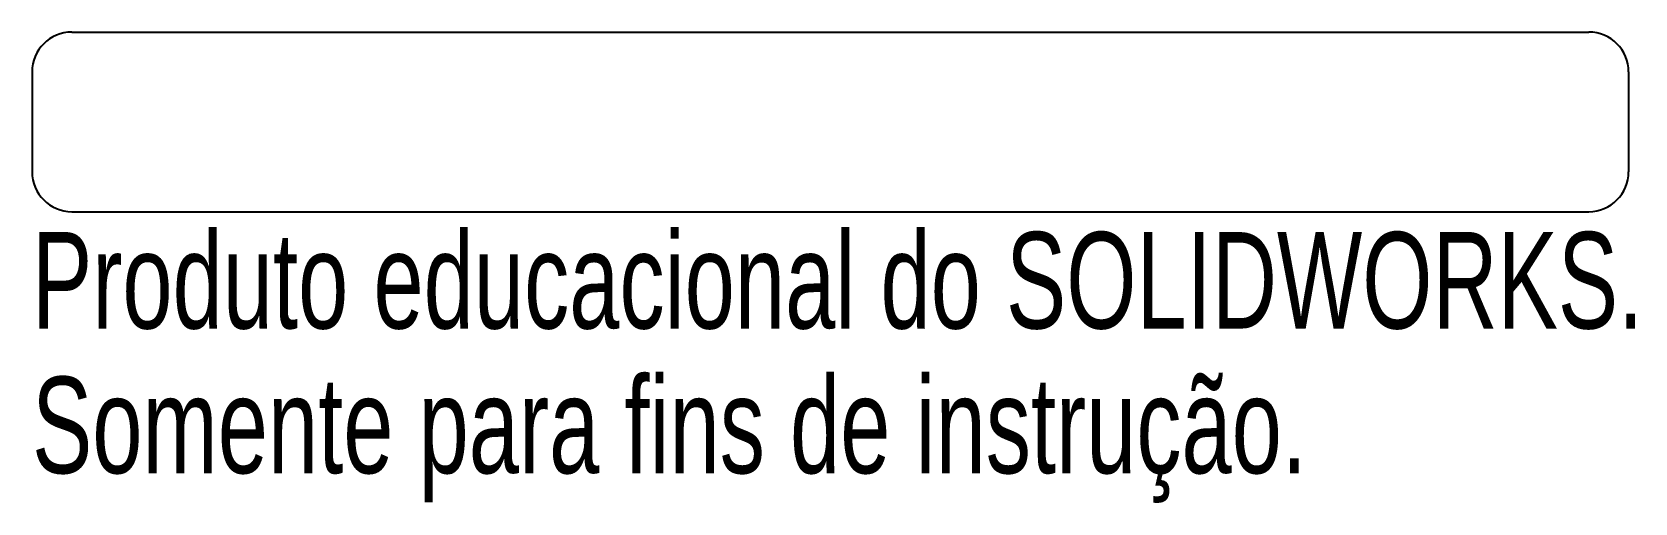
# Model space of a CAD drawing. Header units: millimetres. Extents: x -34 to 46.4, y -21.3 to 2.3.
import ezdxf

# ---------------------------------------------------------------- set-up
doc = ezdxf.new("R2010")
doc.units = ezdxf.units.MM
doc.styles.add('SLDTEXTSTYLE0', font='TXT', dxfattribs={"width": 0.7})

msp = doc.modelspace()

# ---------------------------------------------------------------- linework, layer by layer
at = {"color": 7, "linetype": 'Continuous'}
for p, q in [((-31.952, 2.324), (44.048, 2.324)), ((-33.952, 0.324), (-33.952, -4.676)), ((46.048, 0.324), (46.048, -4.676)), ((-31.952, -6.676), (44.048, -6.676))]:
    msp.add_line(p, q, dxfattribs=at)
for centre, start, end in [((-31.952, 0.324), 90, 180), ((44.048, 0.324), 0, 90), ((-31.952, -4.676), 180, 270), ((44.048, -4.676), 270, 0)]:
    msp.add_arc(centre, 2, start, end, dxfattribs=at)

# ---------------------------------------------------------------- texts
at = {"color": 7, "linetype": 'Continuous', "char_height": 4.83362, "attachment_point": 1, "style": 'SLDTEXTSTYLE0'}
for s, insert in [('Produto educacional do SOLIDWORKS.', (-33.952, -7.696)), ('Somente para fins de instrução.', (-33.952, -14.946))]:
    msp.add_mtext(s, dxfattribs=dict(at, insert=insert))

doc.saveas('drawing.dxf')
